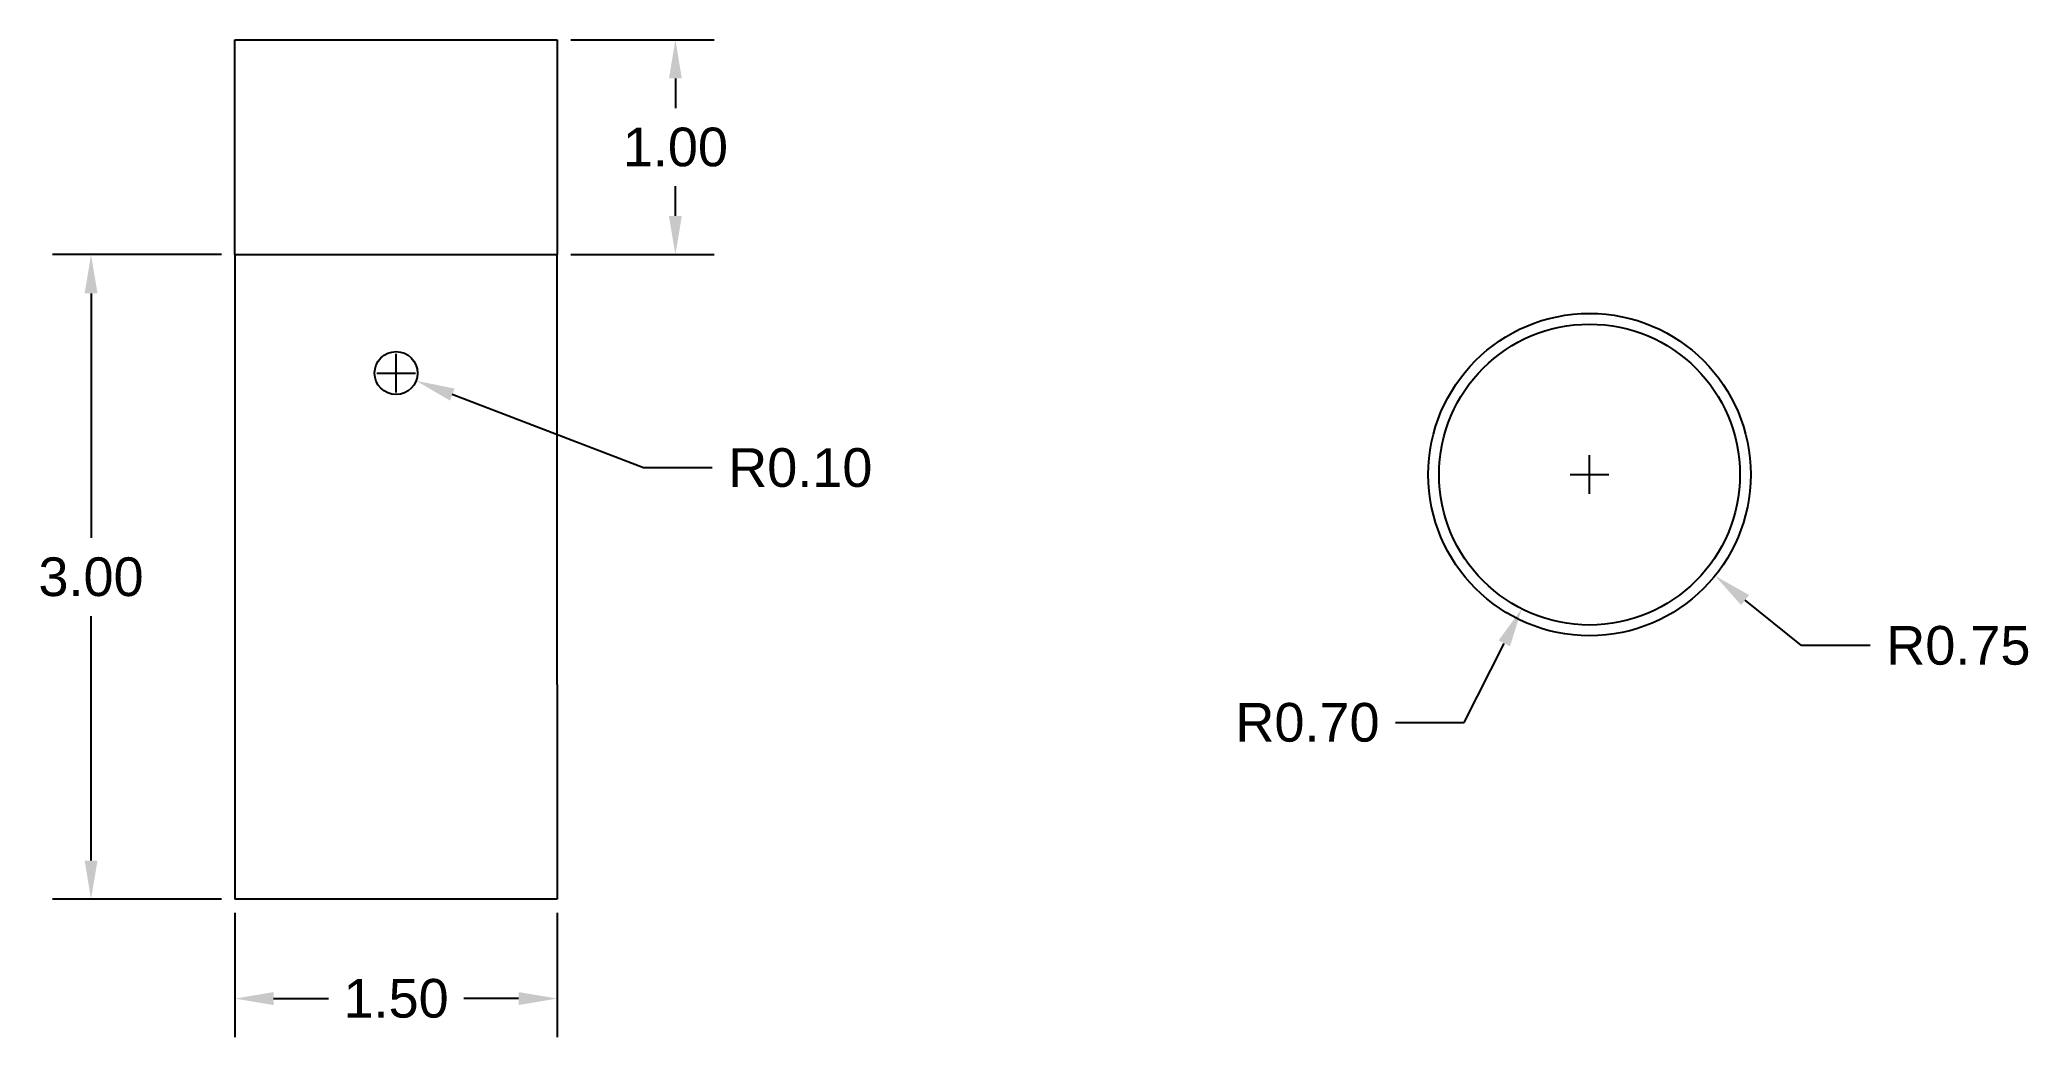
# Model space of a CAD drawing. Header units: centimetres. Extents: x 11.53 to 20.78, y 3.99 to 8.63.
import ezdxf

# ---------------------------------------------------------------- set-up
doc = ezdxf.new("R2010")
doc.units = ezdxf.units.CM
doc.layers.get('Defpoints').update_dxf_attribs({"color": 171})
doc.layers.add('Material amortizator', color=84, linetype='Continuous')
doc.layers.add('Mecanism de acțiune 2D', color=33, linetype='Continuous')
doc.styles.get("Standard").update_dxf_attribs({"font": 'arial.ttf'})
doc.dimstyles.get("Standard").update_dxf_attribs({"dimtxt": 0.18, "dimasz": 0.18, "dimexe": 0.18, "dimexo": 0.0625, "dimgap": 0.09, "dimtad": 0, "dimtih": 1, "dimtoh": 1, "dimdec": 4, "dimzin": 0, "dimdsep": 46, "dimtxsty": 'Standard', "dimcen": 0.09, "dimadec": 0, "dimazin": 0, "dimtfac": 1, "dimtdec": 4, "dimtofl": 0, "dimtmove": 0, "dimatfit": 3, "dimfxl": 1, "dimtolj": 1, "dimtzin": 0, "dimarcsym": 0})

# ---------------------------------------------------------------- blocks, each defined once
blk = doc.blocks.new('*D3')
at = {"layer": 'Defpoints', "color": 0, "lineweight": -2, "transparency": 16777216}
for p, q in [((13.1833, 6.9928), (13.1833, 7.1728)), ((13.0933, 7.0828), (13.2733, 7.0828)), ((14.3345, 6.6419), (13.4448, 6.9826)), ((14.6543, 6.6419), (14.3345, 6.6419))]:
    blk.add_line(p, q, dxfattribs=at)
at = {"layer": 'Defpoints', "color": 0, "transparency": 16777216}
for p in [(13.1833, 7.0828), (13.2767, 7.047)]:
    blk.add_point(p, dxfattribs=at)
blk.add_solid([(13.4556, 7.0106), (13.4341, 6.9546), (13.2767, 7.047)], dxfattribs=at)
at = {"layer": 'Defpoints', "color": 0, "transparency": 16777216, "insert": (15.0639, 6.6419), "char_height": 0.18, "attachment_point": 5}
blk.add_mtext('\\A1;R0.10', dxfattribs=at)
blk = doc.blocks.new('*D4')
at = {"layer": 'Defpoints', "color": 0, "lineweight": -2, "transparency": 16777216}
for p, q in [((18.7358, 6.5204), (18.7358, 6.7004)), ((18.6458, 6.6104), (18.8258, 6.6104)), ((18.1531, 5.4563), (18.3391, 5.8249)), ((17.8332, 5.4563), (18.1531, 5.4563))]:
    blk.add_line(p, q, dxfattribs=at)
at = {"layer": 'Defpoints', "color": 0, "transparency": 16777216}
for p in [(18.7358, 6.6104), (18.4203, 5.9856)]:
    blk.add_point(p, dxfattribs=at)
blk.add_solid([(18.3124, 5.8384), (18.3659, 5.8114), (18.4203, 5.9856)], dxfattribs=at)
at = {"layer": 'Defpoints', "color": 0, "transparency": 16777216, "insert": (17.4236, 5.4563), "char_height": 0.18, "attachment_point": 5}
blk.add_mtext('\\A1;R0.70', dxfattribs=at)
blk = doc.blocks.new('*D5')
at = {"layer": 'Defpoints', "color": 0, "lineweight": -2, "transparency": 16777216}
for p, q in [((18.7358, 6.5204), (18.7358, 6.7004)), ((18.6458, 6.6104), (18.8258, 6.6104)), ((19.7225, 5.8145), (19.4596, 6.0265)), ((20.0414, 5.8145), (19.7225, 5.8145))]:
    blk.add_line(p, q, dxfattribs=at)
at = {"layer": 'Defpoints', "color": 0, "transparency": 16777216}
for p in [(18.7358, 6.6104), (19.3195, 6.1395)]:
    blk.add_point(p, dxfattribs=at)
blk.add_solid([(19.4785, 6.0499), (19.4408, 6.0032), (19.3195, 6.1395)], dxfattribs=at)
at = {"layer": 'Defpoints', "color": 0, "transparency": 16777216, "insert": (20.4519, 5.8145), "char_height": 0.18, "attachment_point": 5}
blk.add_mtext('\\A1;R0.75', dxfattribs=at)
blk = doc.blocks.new('*D6')
at = {"layer": 'Defpoints', "color": 0, "lineweight": -2, "transparency": 16777216}
for p, q in [((13.9958, 8.6338), (14.6628, 8.6338)), ((14.4828, 8.4538), (14.4828, 8.3158)), ((14.4828, 7.8138), (14.4828, 7.9519)), ((13.9958, 7.6338), (14.6628, 7.6338))]:
    blk.add_line(p, q, dxfattribs=at)
at = {"layer": 'Defpoints', "color": 0, "transparency": 16777216}
for p in [(13.9333, 8.6338), (13.9333, 7.6338), (14.4828, 7.6338)]:
    blk.add_point(p, dxfattribs=at)
for points in [[(14.4528, 8.4538), (14.5128, 8.4538), (14.4828, 8.6338)], [(14.4528, 7.8138), (14.5128, 7.8138), (14.4828, 7.6338)]]:
    blk.add_solid(points, dxfattribs=at)
at = {"layer": 'Defpoints', "color": 0, "transparency": 16777216, "insert": (14.4828, 8.1338), "char_height": 0.18, "attachment_point": 5}
blk.add_mtext('\\A1;1.00', dxfattribs=at)
blk = doc.blocks.new('*D7')
at = {"layer": 'Defpoints', "color": 0, "lineweight": -2, "transparency": 16777216}
for p, q in [((12.3708, 7.6338), (11.584, 7.6338)), ((11.764, 7.4538), (11.764, 6.3158)), ((11.764, 4.8138), (11.764, 5.9519)), ((12.3708, 4.6338), (11.584, 4.6338))]:
    blk.add_line(p, q, dxfattribs=at)
at = {"layer": 'Defpoints', "color": 0, "transparency": 16777216}
for p in [(12.4333, 7.6338), (11.764, 4.6338), (12.4333, 4.6338)]:
    blk.add_point(p, dxfattribs=at)
for points in [[(11.734, 7.4538), (11.794, 7.4538), (11.764, 7.6338)], [(11.734, 4.8138), (11.794, 4.8138), (11.764, 4.6338)]]:
    blk.add_solid(points, dxfattribs=at)
at = {"layer": 'Defpoints', "color": 0, "transparency": 16777216, "insert": (11.764, 6.1338), "char_height": 0.18, "attachment_point": 5}
blk.add_mtext('\\A1;3.00', dxfattribs=at)
blk = doc.blocks.new('*D8')
at = {"layer": 'Defpoints', "color": 0, "lineweight": -2, "transparency": 16777216}
for p, q in [((12.4333, 4.5713), (12.4333, 3.992)), ((13.9333, 4.5713), (13.9333, 3.992)), ((12.6133, 4.172), (12.8683, 4.172)), ((13.7533, 4.172), (13.4983, 4.172))]:
    blk.add_line(p, q, dxfattribs=at)
at = {"layer": 'Defpoints', "color": 0, "transparency": 16777216}
for p in [(12.4333, 4.6338), (13.9333, 4.6338), (13.9333, 4.172)]:
    blk.add_point(p, dxfattribs=at)
for points in [[(12.6133, 4.202), (12.6133, 4.142), (12.4333, 4.172)], [(13.7533, 4.202), (13.7533, 4.142), (13.9333, 4.172)]]:
    blk.add_solid(points, dxfattribs=at)
at = {"layer": 'Defpoints', "color": 0, "transparency": 16777216, "insert": (13.1833, 4.172), "char_height": 0.18, "attachment_point": 5}
blk.add_mtext('\\A1;1.50', dxfattribs=at)

msp = doc.modelspace()

# ---------------------------------------------------------------- linework, layer by layer
at = {"layer": 'Material amortizator'}
for p, q in [((12.4333, 7.6338), (12.4333, 8.6338)), ((12.4333, 8.6338), (13.9333, 8.6338)), ((13.9333, 8.6338), (13.9333, 7.6338))]:
    msp.add_line(p, q, dxfattribs=at)
msp.add_circle((18.7358, 6.6104), 0.7, dxfattribs=at)
at = {"layer": 'Mecanism de acțiune 2D'}
for p, q in [((12.4333, 7.6338), (12.4333, 4.6338)), ((12.4333, 7.6338), (13.9333, 7.6338)), ((13.9333, 5.6338), (13.9333, 7.6338)), ((13.9333, 5.6338), (13.9333, 4.6338)), ((13.9333, 4.6338), (12.4333, 4.6338))]:
    msp.add_line(p, q, dxfattribs=at)
for centre, radius in [((18.7358, 6.6104), 0.75), ((13.1833, 7.0828), 0.1)]:
    msp.add_circle(centre, radius, dxfattribs=at)

# ---------------------------------------------------------------- dimensions: what is measured, and where the dimension line sits
at = {"layer": 'Defpoints'}
for base, p1, p2, picture, middle in [((14.4828, 7.6338), (13.9333, 8.6338), (13.9333, 7.6338), '*D6', (14.4828, 8.1338)), ((11.764, 4.6338), (12.4333, 7.6338), (12.4333, 4.6338), '*D7', (11.764, 6.1338))]:
    dim = msp.add_linear_dim(base=base, p1=p1, p2=p2, angle=90, dimstyle='Standard', override={"dimdec": 2}, dxfattribs=at)
    dim.commit()
    dim.dimension.update_dxf_attribs({"geometry": picture, "text_midpoint": middle})
for center, mpoint, picture, middle in [((13.1833, 7.0828), (13.2767, 7.047), '*D3', (15.0639, 6.6419)), ((18.7358, 6.6104), (18.4203, 5.9856), '*D4', (17.4236, 5.4563)), ((18.7358, 6.6104), (19.3195, 6.1395), '*D5', (20.4519, 5.8145))]:
    dim = msp.add_radius_dim(center=center, mpoint=mpoint, dimstyle='Standard', override={"dimdec": 2}, dxfattribs=at)
    dim.commit()
    dim.dimension.update_dxf_attribs({"geometry": picture, "text_midpoint": middle, "dimtype": 164})
dim = msp.add_linear_dim(base=(13.9333, 4.172), p1=(12.4333, 4.6338), p2=(13.9333, 4.6338), dimstyle='Standard', override={"dimdec": 2}, dxfattribs=at)
dim.commit()
dim.dimension.update_dxf_attribs({"geometry": '*D8', "text_midpoint": (13.1833, 4.172)})

doc.saveas('drawing.dxf')
